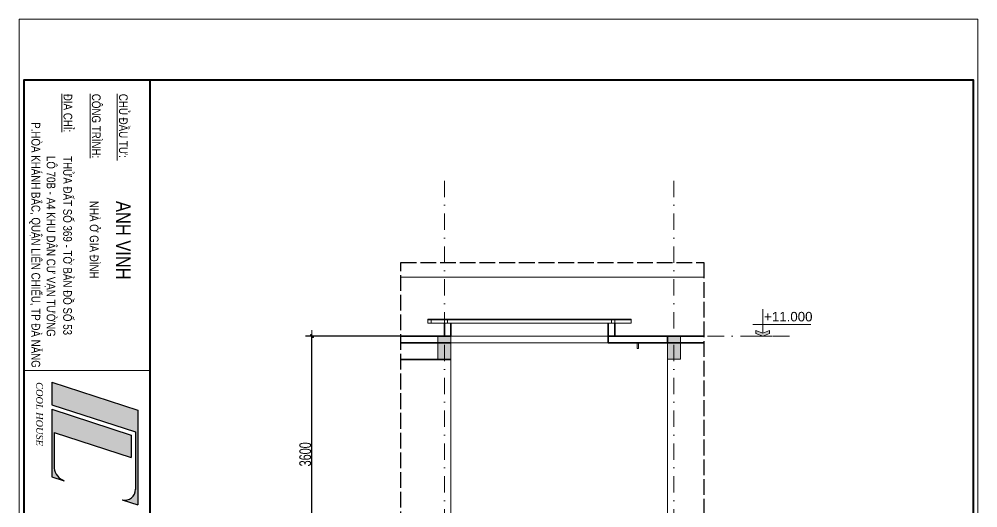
# Model space of a CAD drawing. Header units: inches. Extents: x 921646 to 2157952, y -92667 to 262089.
# Drawn here: x 1992484 to 2007098, y 32964 to 40407 of the extents above; entities that cross this region are included whole.
import ezdxf
from ezdxf.enums import TextEntityAlignment as Align

# ---------------------------------------------------------------- set-up
doc = ezdxf.new("R2010")
doc.units = ezdxf.units.IN
doc.header["$MEASUREMENT"] = 0
doc.linetypes.add('ACAD_ISO02W100', pattern=[15, 12, -3])
doc.linetypes.add('DASHDOT', pattern=[1, 0.5, -0.25, 0, -0.25])
doc.layers.get('0').update_dxf_attribs({"lineweight": 9})
doc.layers.get('DEFPOINTS').update_dxf_attribs({"lineweight": 9})
for name, color, linetype, lineweight in [('00 gach chiu lua', 30, 'Continuous', 13), ('01-WALL', 10, 'Continuous', 35), ('04-TRUC', 40, 'DASHDOT', 9), ('09-DIMOUT', 251, 'Continuous', 9), ('13-VATDUNG', 104, 'Continuous', 13), ('15 TEXT', 134, 'Continuous', 15), ('16 TRICH CHI TIET', 100, 'ACAD_ISO02W100', 25), ('Cp Net Dam 0.25', 4, 'Continuous', 25), ('Cp Net Manh 0.15', 8, 'Continuous', 15), ('Cp Net Thep 0.40', 2, 'Continuous', 40), ('Cp Text 0.15', 3, 'Continuous', 15), ('HATCH', 244, 'Continuous', 0)]:
    doc.layers.add(name, color=color, linetype=linetype, lineweight=lineweight)
doc.styles.add('ARIAL', font='arial.ttf')
doc.styles.add('IN', font='VHARIAL.TTF')
doc.styles.add('KICHTHUOC', font='VHELVCN.TTF', dxfattribs={"width": 0.8})
doc.styles.add('kt', font='VHELVCN.TTF')
doc.dimstyles.new('Copy of 100', dxfattribs={"dimscale": 100, "dimtxt": 1.8, "dimasz": 0.003, "dimexe": 1, "dimexo": 0, "dimgap": 0.1, "dimtad": 1, "dimdec": 0, "dimdsep": 46, "dimtxsty": 'KICHTHUOC', "dimblk": '1A', "dimcen": 0.001, "dimdle": 1.5, "dimclrt": 3, "dimadec": 0, "dimazin": 0, "dimtfac": 1, "dimtdec": 0, "dimtix": 1, "dimtmove": 2, "dimatfit": 3, "dimldrblk": '1A', "dimfxl": 1, "dimtolj": 1, "dimtzin": 0, "dimarcsym": 0})

# ---------------------------------------------------------------- blocks, each defined once
blk = doc.blocks.new('ưqeqweqeqeqeqw')
at = {"layer": '09-DIMOUT'}
h = blk.add_hatch(color=256, dxfattribs=at)
h.dxf.hatch_style = 1
h.paths.add_polyline_path([(1769227, 99389), (1769027, 99389), (1769027, 99039), (1769227, 99039)])
blk.add_lwpolyline([(1769027, 99039), (1769227, 99039), (1769227, 99389), (1769027, 99389)], close=True, dxfattribs=at)
blk = doc.blocks.new('Khung Ht dep')
at = {"layer": 'HATCH'}
h = blk.add_hatch(color=256, dxfattribs=at)
h.dxf.hatch_style = 1
h.paths.add_polyline_path([(9412, 2369), (9878, 2369), (10440, 4098), (11626, 4098, -0.508984), (11842, 3821), (11946, 4142), (9989, 4142)])
h.paths.add_polyline_path([(9972, 2369), (11370, 2369), (11453, 2625, -0.262638), (11186, 2413), (10452, 2413), (10971, 4009), (10505, 4009)], flags=17)
blk.add_line((9173, 4392), (9173, 1792))
at = {"layer": 'Cp Net Dam 0.25'}
for p, q in [((9412, 2369), (9989, 4142)), ((9878, 2369), (10440, 4098)), ((9972, 2369), (10505, 4009)), ((9989, 4142), (11946, 4142)), ((10440, 4098), (11626, 4098)), ((10452, 2413), (10971, 4009)), ((10505, 4009), (10971, 4009)), ((11842, 3821), (11946, 4142)), ((11370, 2369), (11453, 2625)), ((10452, 2413), (11186, 2413)), ((9412, 2369), (9878, 2369)), ((9972, 2369), (11370, 2369))]:
    blk.add_line(p, q, dxfattribs=at)
for centre, radius, start, end in [((11633, 3881), 217, 344.0217, 91.9232), ((11131, 2756), 347, 278.9949, 337.8578)]:
    blk.add_arc(centre, radius, start, end, dxfattribs=at)
at = {"layer": 'Cp Net Thep 0.40', "color": 106}
blk.add_line((3162, 4392), (30380, 4392), dxfattribs=at)
at = {"layer": 'Cp Net Thep 0.40', "color": 106, "flags": 128}
blk.add_lwpolyline([(30380, 21415), (30380, 1792), (3162, 1792), (3162, 21415)], close=True, dxfattribs=at)
at = {"layer": 'DEFPOINTS', "ltscale": 100}
blk.add_lwpolyline([(30430, 1692), (30430, 21515), (1912, 21515), (1912, 1692)], close=True, dxfattribs=at)
at = {"layer": 'Cp Net Manh 0.15', "insert": (9412, 2185), "char_height": 140.72, "width": 1957.54, "attachment_point": 1, "rotation": 359.9996, "style": 'kt'}
blk.add_mtext('\\pxqd;{\\fTimes New Roman|b0|i1|c0|p18;COOL HOUSE}', dxfattribs=at)
at = {"layer": 'Cp Text 0.15', "color": 7, "ltscale": 100, "style": 'IN', "width": 0.8}
for s, height, p in [('%%uchñ ®Çu t\xad: ', 180, (3455, 3756)), ('ANH VINH', 304.2, (5669, 3694, -32416)), ('%%Uc«ng tr×nh:', 180, (3455, 3196)), ('nhµ ë gia ®×nh', 180, (5667, 3152, -32416)), ('%%U®Þa chØ:', 180, (3455, 2609)), ('thöa ®Êt sè 369 - tê b¶n ®å sè 53', 180, (4741, 2602, -32416)), ('l« 70b - a4 khu d©n c\xad v¹n t\xadêng ', 180, (4738, 2260, -32416)), ('p.hßa kh¸nh b¾c, quËn liªn chiÓu, tp ®µ n½ng', 180, (4041, 1946, -32416))]:
    blk.add_text(s, height=height, dxfattribs=at).set_placement(p)
blk = doc.blocks.new('KTHUOC')
blk.add_hatch(color=256).paths.add_polyline_path([(-71, -42), (42, 71, -1), (71, 42), (-42, -71, -1)])
for p, q in [((-14, 14), (14, -14)), ((0, -200), (0, 200)), ((-300, 0), (300, 0))]:
    blk.add_line(p, q)
for points in [[(42, 71), (-71, -42)], [(-42, -71), (71, 42)]]:
    blk.add_lwpolyline(points)
for centre, start, end in [((57, 57), 315, 135), ((-57, -57), 135, 315)]:
    blk.add_arc(centre, 20, start, end)
blk = doc.blocks.new('1A')
at = {"layer": '00 gach chiu lua'}
blk.add_blockref('KTHUOC', (0, 0), dxfattribs=at)
blk = doc.blocks.new('*D508')
at = {"layer": '09-DIMOUT', "color": 0, "lineweight": -2, "transparency": 16777216}
for p, q in [((1998303, 35579), (1996848, 35579)), ((1996948, 31979), (1996948, 35579)), ((1998303, 31979), (1996848, 31979))]:
    blk.add_line(p, q, dxfattribs=at)
at = {"layer": 'DEFPOINTS', "color": 0, "transparency": 16777216}
for p in [(1996948, 35579), (1998303, 35579), (1998303, 31979)]:
    blk.add_point(p, dxfattribs=at)
at = {"layer": '09-DIMOUT', "color": 0, "lineweight": -2, "transparency": 16777216, "xscale": 0.3, "yscale": 0.3, "zscale": 0.3}
for p, rotation in [((1996948, 35579), 90), ((1996948, 31979), 270)]:
    blk.add_blockref('1A', p, dxfattribs=dict(at, rotation=rotation))
at = {"layer": '09-DIMOUT', "color": 3, "transparency": 16777216, "insert": (1996846, 33779), "char_height": 180, "attachment_point": 5, "rotation": 90, "style": 'KICHTHUOC'}
blk.add_mtext('\\A1;3600', dxfattribs=at)
blk = doc.blocks.new('cao do')
at = {"layer": '15 TEXT'}
h = blk.add_hatch(color=256, dxfattribs=at)
h.dxf.hatch_style = 1
h.paths.add_polyline_path([(155, 47), (261, 90), (261, 42), (155, 0), (49, 42), (49, 90)])
for p, q in [((0, 181), (911, 181)), ((0, 0), (310, 0))]:
    blk.add_line(p, q, dxfattribs=at)
blk.add_lwpolyline([(155, 424), (155, 47)], dxfattribs=at)
blk.add_lwpolyline([(155, 47), (261, 90), (261, 42), (155, 0), (49, 42), (49, 90)], close=True, dxfattribs=at)
at = {"layer": '15 TEXT', "color": 3, "style": 'ARIAL'}
blk.add_attdef('%%P0,000', text='', height=150, dxfattribs=at).set_placement((558, 307), align=Align.MIDDLE_CENTER)

msp = doc.modelspace()

# ---------------------------------------------------------------- linework, layer by layer
msp.add_line((1999065.5, 35479.2), (1999065.5, 35579.2))
at = {"layer": '01-WALL'}
for p, q in [((1998965.5, 35579.2), (1998965.5, 35779.2)), ((1999065.5, 35779.2), (1999065.5, 35579.2)), ((2001465.5, 35579.2), (2001465.5, 35779.2)), ((2001565.5, 35779.2), (2001565.5, 35579.2)), ((1998302.8, 35579.2), (1999065.5, 35579.2)), ((2001465.5, 35479.2), (2001465.5, 35579.2)), ((2002923.5, 35579.2), (2001465.5, 35579.2)), ((2002365.5, 35579.2), (2002365.5, 35479.2)), ((1999065.5, 35479.2), (1998302.8, 35479.2)), ((2002923.5, 35479.2), (2001465.5, 35479.2))]:
    msp.add_line(p, q, dxfattribs=at)
at = {"layer": '04-TRUC', "ltscale": 500}
for p, q in [((1998965.5, 37946.9), (1998965.5, 23072.4)), ((2002465.5, 37946.9), (2002465.5, 23072.4)), ((2004229.7, 35579.2), (2000150.4, 35579.2))]:
    msp.add_line(p, q, dxfattribs=at)
at = {"layer": '09-DIMOUT'}
for p, q in [((2001905.5, 35479.2), (2001905.5, 35388.6)), ((2001925.5, 35388.6), (2001905.5, 35388.6)), ((2001925.5, 35479.2), (2001925.5, 35388.6)), ((1998302.8, 35229.2), (1998865.5, 35229.2)), ((1998302.8, 35219.2), (1999065.5, 35219.2))]:
    msp.add_line(p, q, dxfattribs=at)
at = {"layer": '13-VATDUNG'}
for p, q in [((1998302.8, 36479.2), (2002923.5, 36479.2)), ((1998715.5, 35839.2), (2001815.5, 35839.2)), ((1998715.5, 35839.2), (1998715.5, 35779.2)), ((1998715.5, 35829.2), (2001815.5, 35829.2)), ((1998765.5, 35829.2), (1998765.5, 35779.2)), ((1999015.5, 35829.2), (1998965.5, 35829.2)), ((1998965.5, 35829.2), (1998965.5, 35779.2)), ((1999015.5, 35779.2), (1999015.5, 35829.2)), ((2001565.5, 35829.2), (2001515.5, 35829.2)), ((2001515.5, 35829.2), (2001515.5, 35779.2)), ((2001565.5, 35779.2), (2001565.5, 35829.2)), ((2001815.5, 35829.2), (2001815.5, 35839.2)), ((2001815.5, 35779.2), (2001815.5, 35829.2)), ((1998965.5, 35779.2), (1998715.5, 35779.2)), ((1998965.5, 35779.2), (1999065.5, 35779.2)), ((1998965.5, 35779.2), (2001565.5, 35779.2)), ((2001465.5, 35779.2), (2001565.5, 35779.2)), ((2001565.5, 35779.2), (2001815.5, 35779.2)), ((2001465.5, 35579.2), (1999065.5, 35579.2)), ((1999065.5, 31979.2), (1999065.5, 35479.2)), ((2001465.5, 35479.2), (1999065.5, 35479.2)), ((2002365.5, 35479.2), (2002365.5, 31379.2))]:
    msp.add_line(p, q, dxfattribs=at)
at = {"layer": '16 TRICH CHI TIET', "ltscale": 20}
msp.add_lwpolyline([(1998302.8, 36702.6), (2002923.5, 36702.6), (2002923.5, 23668.7), (1998302.8, 23668.7)], close=True, dxfattribs=at)

# ---------------------------------------------------------------- block references
at = {"layer": '09-DIMOUT'}
for p in [(229838.4, -63810.2), (233338.4, -63810.2)]:
    msp.add_blockref('ưqeqweqeqeqeqw', p, dxfattribs=at)
at = {"layer": '15 TEXT', "xscale": 0.9671879849873873, "yscale": 0.9671879849873873, "zscale": 0.9671879849873873}
msp.add_blockref('cao do', (2003669.1, 35579.2), dxfattribs=at).add_auto_attribs({'%%P0,000': '+11.000'})
at = {"layer": 'Cp Net Manh 0.15', "xscale": 0.737236949663151, "yscale": 0.737236949663151, "zscale": 0.737236949663151, "rotation": 270}
msp.add_blockref('Khung Ht dep', (1991236.9, 41816.7), dxfattribs=at)

# ---------------------------------------------------------------- dimensions: what is measured, and where the dimension line sits
at = {"layer": '09-DIMOUT'}
dim = msp.add_linear_dim(base=(1996947.9, 35579.2), p1=(1998302.8, 31979.2), p2=(1998302.8, 35579.2), angle=90, dimstyle='Copy of 100', dxfattribs=at)
dim.commit()
dim.dimension.update_dxf_attribs({"geometry": '*D508', "text_midpoint": (1996846, 33779.2)})

doc.saveas('drawing.dxf')
